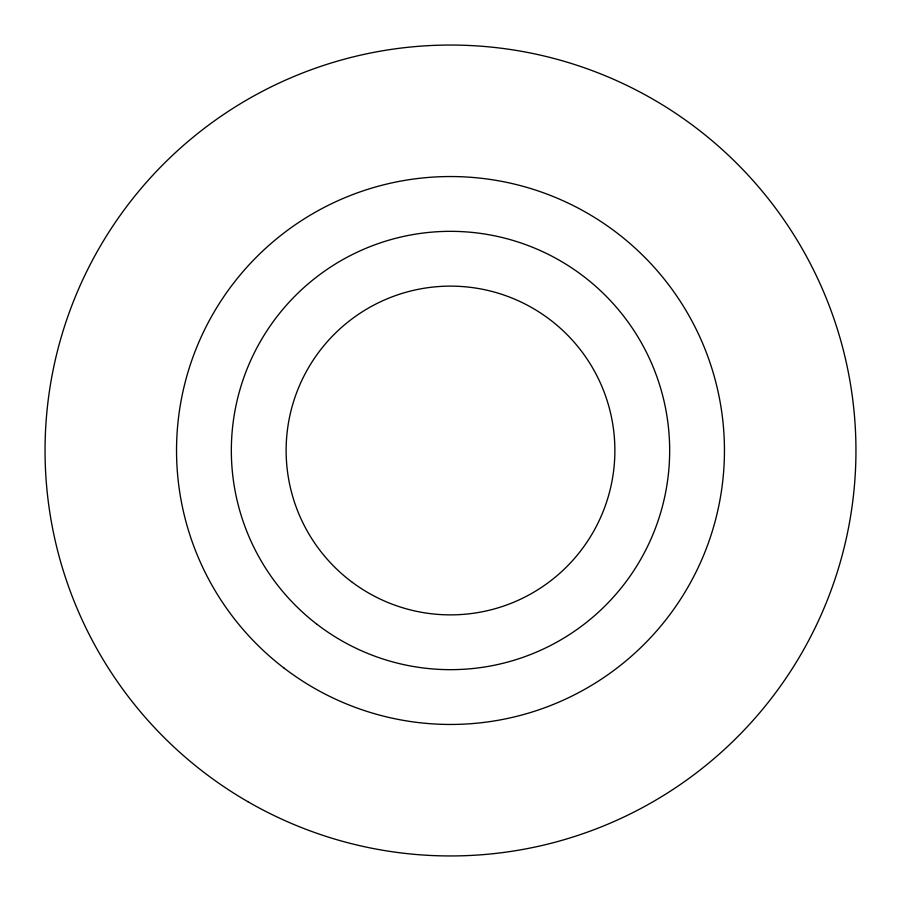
<?xml version="1.0" encoding="UTF-8"?>
<svg xmlns="http://www.w3.org/2000/svg" width="901" height="901" viewBox="0 0 901 901"><rect width="100%" height="100%" fill="white"/><g stroke="black" fill="none" stroke-linecap="round" stroke-linejoin="round"><path stroke-width="1.35" d="M247.775 801.631A405.45 405.45 0 0 0 855.95 450.5A405.45 405.45 0 0 0 247.775 99.369A405.45 405.45 0 0 0 247.775 801.631M283.725 667.844A273.949 273.949 0 0 0 722.106 486.258A273.949 273.949 0 0 0 345.657 197.398A273.949 273.949 0 0 0 283.725 667.844M317.084 624.37A219.157 219.157 0 0 0 667.787 479.107A219.157 219.157 0 0 0 366.628 248.023A219.157 219.157 0 0 0 317.084 624.37M352.392 582.384A164.376 164.376 0 0 0 613.772 469.522A164.376 164.376 0 0 0 385.335 299.594A164.376 164.376 0 0 0 352.392 582.384"/></g></svg>
